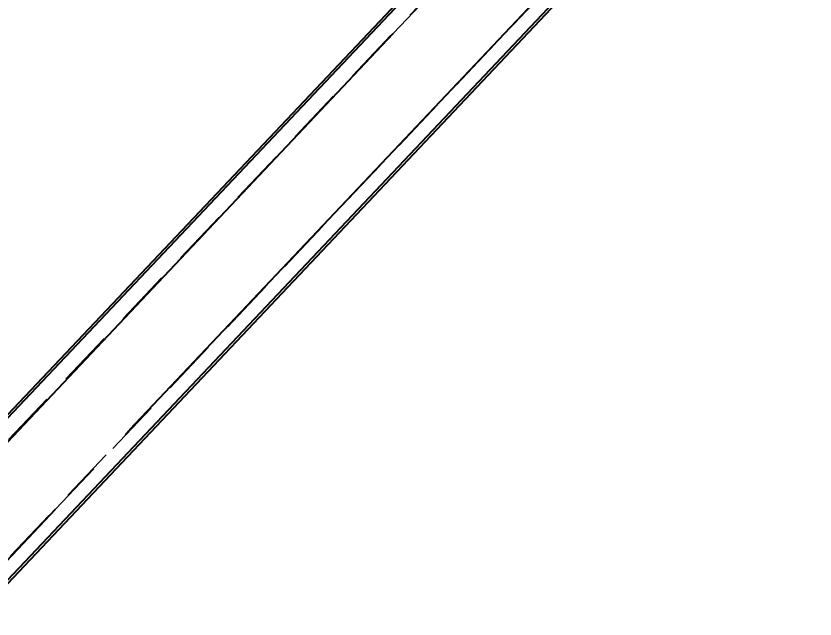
# Model space of a CAD drawing. Header units: millimetres. Extents: x -11795 to 47768, y 22971 to 65021.
# Drawn here: x 18855 to 21010, y 39262 to 40889 of the extents above; entities that cross this region are included whole.
import ezdxf

# ---------------------------------------------------------------- set-up
doc = ezdxf.new("R2010")
doc.units = ezdxf.units.MM
doc.linetypes.add('HIDDEN_50', pattern=[225, 150, -75])
for name, color, linetype, lineweight in [('DIMENSIONS', 3, 'Continuous', 18), ('PROFILE_HIDDEN', 9, 'HIDDEN_50', 18), ('PROFILE_VISIBLE', 4, 'Continuous', 25)]:
    doc.layers.add(name, color=color, linetype=linetype, lineweight=lineweight)
doc.styles.add('OpenSansCondensed-Light', font='OpenSansCondensed-Light.ttf')
doc.dimstyles.new('DIM_1_50', dxfattribs={"dimscale": 50, "dimtxt": 2.5, "dimasz": 2.5, "dimexe": 1.5, "dimexo": 1.5, "dimgap": 1, "dimtad": 1, "dimdec": 0, "dimzin": 12, "dimdsep": 46, "dimtxsty": 'OpenSansCondensed-Light', "dimtsz": 0.00125, "dimcen": 2.5, "dimclrd": 3, "dimclre": 3, "dimclrt": 3, "dimazin": 3, "dimtfac": 0.5, "dimtmove": 2, "dimatfit": 3})

msp = doc.modelspace()

# ---------------------------------------------------------------- linework, layer by layer
at = {"layer": 'PROFILE_HIDDEN'}
for p, q in [((18526, 39419), (20617.8, 41632.5)), ((19872.2, 40841.5), (20616.5, 41629.4)), ((18961.6, 39558.5), (20776, 41479.2)), ((18685.7, 39269), (19162.3, 39773.4))]:
    msp.add_line(p, q, dxfattribs=at)
at = {"layer": 'PROFILE_VISIBLE'}
for p, q in [((18566.5, 39532.4), (20475.4, 41552.4)), ((18580.7, 39538.1), (20452.5, 41519.4)), ((17359.4, 37799), (20842.5, 41485.9)), ((17350.5, 37799.5), (20804.4, 41454.4)), ((19162.3, 39773.4), (20719.2, 41420.8)), ((18603.2, 39498.2), (19872.2, 40841.5)), ((18735.2, 39318.9), (18961.6, 39558.5))]:
    msp.add_line(p, q, dxfattribs=at)

# ---------------------------------------------------------------- dimensions: what is measured, and where the dimension line sits
at = {"layer": 'DIMENSIONS'}
msp.add_linear_dim(base=(23254.9, 37624.5), p1=(20854.9, 37624.5), p2=(20854.9, 41921.4), angle=90, dimstyle='DIM_1_50', dxfattribs=at).render()

doc.saveas('drawing.dxf')
